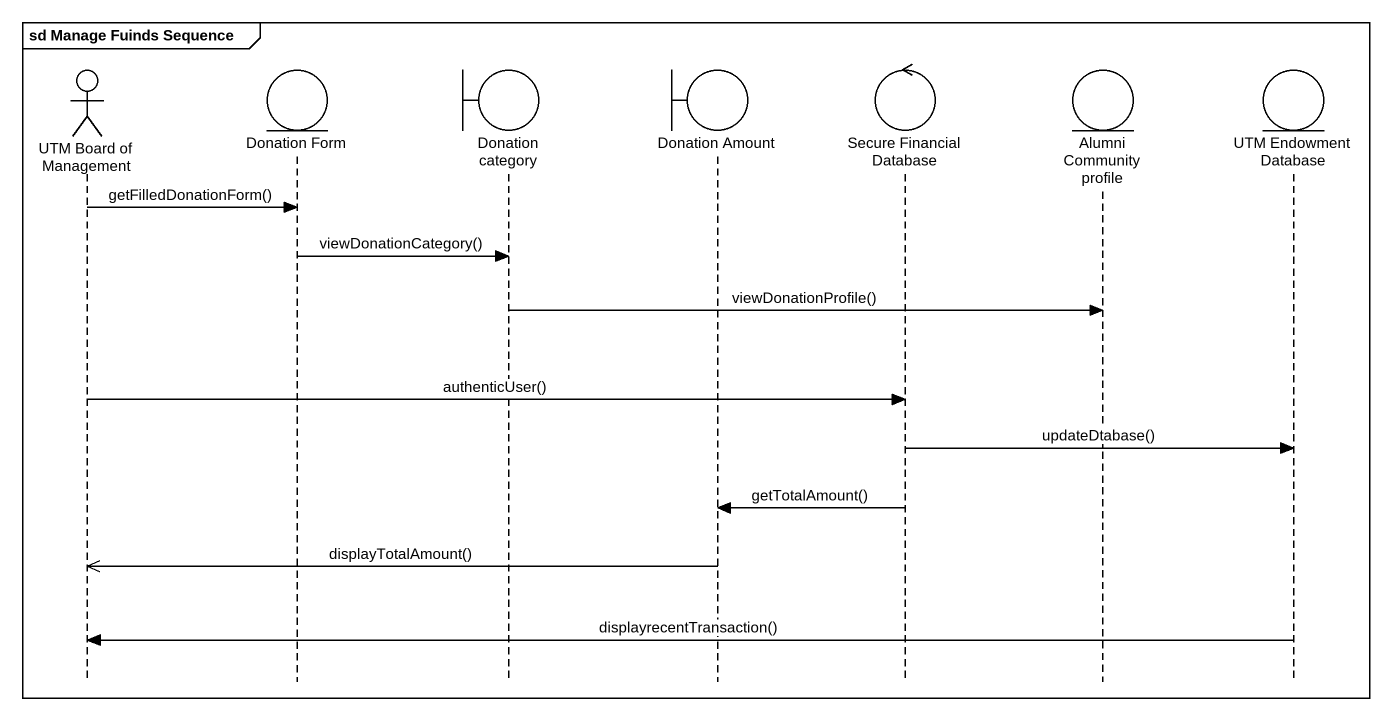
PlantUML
@startuml
mainframe sd Manage Fuinds Sequence
hide footbox
actor "UTM Board of Management" as UTM_Board_of_Management
entity "Donation Form" as Donation_Form
boundary "Donation category" as Donation_category
boundary "Donation Amount" as Donation_Amount
control "Secure Financial Database" as Secure_Financial_Database
entity "Alumni Community profile" as Alumni_Community_profile
entity "UTM Endowment Database" as UTM_Endowment_Database

UTM_Board_of_Management -> Donation_Form : getFilledDonationForm()
Donation_Form -> Donation_category : viewDonationCategory()
Donation_category -> Alumni_Community_profile : viewDonationProfile()
UTM_Board_of_Management -> Secure_Financial_Database : authenticUser()
Secure_Financial_Database -> UTM_Endowment_Database : updateDtabase()
Secure_Financial_Database -> Donation_Amount : getTotalAmount()
Donation_Amount ->> UTM_Board_of_Management : displayTotalAmount()
UTM_Endowment_Database -> UTM_Board_of_Management : displayrecentTransaction()
@enduml
